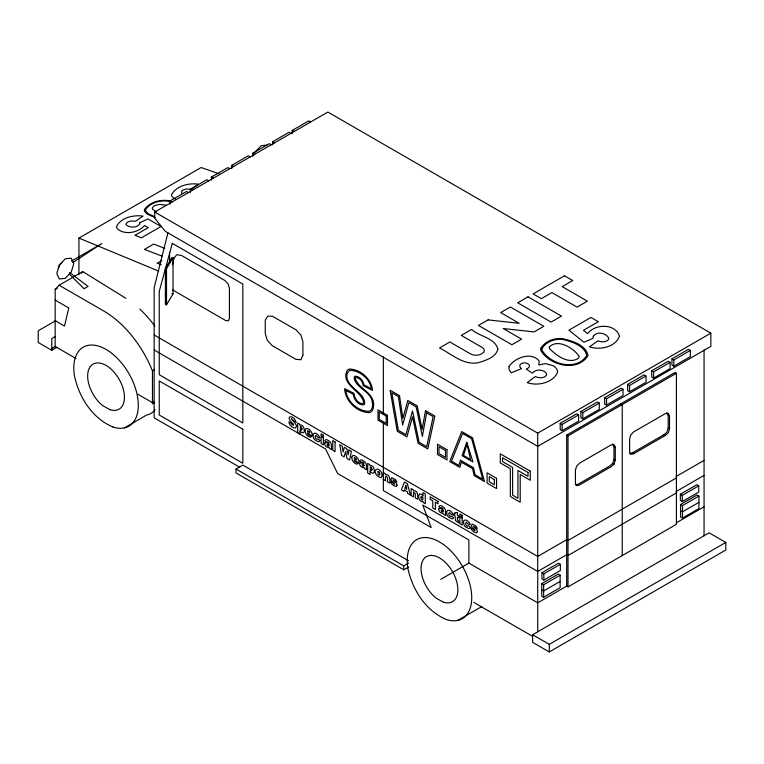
<?xml version="1.0" encoding="UTF-8"?>
<svg xmlns="http://www.w3.org/2000/svg" width="764" height="764" viewBox="0 0 764 764"><rect width="100%" height="100%" fill="white"/><g stroke="black" fill="none" stroke-linecap="round" stroke-linejoin="round"><path stroke-width="1.15" d="M167.927 232.867L154.147 287.751L154.147 417.841L239.734 467.253M172.425 264.841L174.163 257.898L176.885 254.66L181.593 255.51L224.893 280.503L228.092 283.883L229.42 288.343L229.42 318.416L228.331 320.823L225.705 320.555L172.521 289.852M58.398 268.632L59.076 266.34M575.292 484.873L578.128 484.233L609.691 466.011L612.709 463.433L613.96 459.441L613.96 446.424L612.642 443.865M614.036 464.206L615.297 460.205L615.297 447.198L613.969 444.638L611.028 444.982L579.465 463.204L576.6 466.231L575.416 470.223L575.416 483.24L576.629 485.646L579.465 485.006L611.028 466.785L614.036 464.206L612.709 463.433M666.848 412.57L668.175 415.129L668.175 428.136L666.915 432.137L663.906 434.716L632.334 452.937L629.507 453.577M669.512 428.91L668.252 432.901L665.243 435.49L633.671 453.711L630.844 454.351L629.622 451.944L629.622 438.928L630.806 434.926L633.671 431.908L665.243 413.677L668.185 413.334L669.512 415.893L669.512 428.91L668.175 428.136M165.387 268.47L171.9 257.554L173.036 257.774L173.036 293.882L166.523 304.807L165.387 304.578L165.387 268.47L166.523 268.689L173.036 257.774M81.223 273.264L82.741 271.583L125.879 298.294M76.008 358.526L55.17 346.493L55.17 289.499L59.114 285.23L82.741 271.583M59.411 265.203L61.874 262.606M255.138 152.026L261.145 145.695L267.142 145.103M256.112 151.253L257.745 149.515M73.029 262.444L101.803 243.573L71.434 261.107M78.94 274.687L78.94 238.082L201.142 167.526L219.039 173.743M170.038 204.093L170.038 200.97L186.521 191.458L188.431 192.557M190.379 192.356L190.379 189.224L206.863 179.712L208.773 180.81M211.389 180.218L211.389 177.095L227.873 167.583L229.783 168.682M231.817 168.433L231.817 165.31L248.3 155.789L250.21 156.897M252.827 156.305L252.827 153.182L269.31 143.661L271.22 144.768M272.576 144.893L272.576 141.77L289.059 132.258L290.969 133.356M292.249 133.538L292.249 130.415L308.732 120.903L310.642 122.001M154.729 212.02L327.861 112.06L710.845 333.171L710.845 346.398L537.713 446.357L165.396 231.406L154.729 218.265L154.729 212.02L537.713 433.131L710.845 333.171M55.17 289.499L57.243 288.305M55.753 320.651L38.2 330.783L38.2 342.473L51.78 350.313L56.937 347.324M161.815 260.495L157.126 263.198L161.261 264.764M55.17 336.657L51.78 338.624L51.78 350.313M51.78 348.451L55.17 346.493M154.147 402.905L152.456 403.879L152.456 370.884L154.147 369.9M154.147 401.673L152.456 402.657L137.978 394.3M124.437 427.869L146.411 415.186A45.611 26.329 60 0 0 155.149 409.781M408.635 567.003L403.784 569.801L236.038 472.964L236.038 469.039L242.828 465.123L408.511 560.776M560.203 423.332L576.686 413.821L578.596 414.919L578.596 421.165L562.113 430.686L560.203 429.578L560.203 423.332L562.113 424.44L578.596 414.919M604.62 397.691L621.103 388.179L623.013 389.277L623.013 395.523L606.53 405.044L604.62 403.936L604.62 397.691L606.53 398.789L623.013 389.277M627.616 384.407L644.1 374.895L646.01 375.993L646.01 382.248L629.526 391.76L627.616 390.662L627.616 384.407L629.526 385.514L646.01 375.993M671.948 358.822L688.431 349.301L690.341 350.409L690.341 356.654L673.858 366.166L671.948 365.068L671.948 358.822L673.858 359.92L690.341 350.409M580.907 411.509L597.391 401.998L599.291 403.096L599.291 409.342L582.817 418.863L580.907 417.755L580.907 411.509L582.817 412.617L599.291 403.096M651.721 370.779L668.204 361.257L670.114 362.365L670.114 368.611L653.631 378.123L651.721 377.024L651.721 370.779L653.631 371.877L670.114 362.365M566.678 586.122L566.678 435.088L675.089 372.488L676.426 373.262L676.426 524.295L568.005 586.895L566.678 586.122L537.713 602.844L468.886 563.106L440.761 579.341M566.678 435.088L568.005 435.852L676.426 373.262M236.038 469.039L403.784 565.885L408.635 563.087M676.092 476.535L704.055 460.396M676.426 477.892L568.005 540.482L566.678 539.709L537.713 556.431L154.147 334.985M676.092 491.548L704.055 475.399M676.426 492.895L568.005 555.495L566.678 554.721L537.713 571.443L422.769 505.08L431.163 527.494L337.612 473.479L325.579 448.965L154.147 349.988M457.865 620.368L479.83 607.686A45.611 26.329 60 0 0 482.046 607.027M541.953 572.714L558.436 563.192L560.346 564.3L560.346 570.546L543.863 580.057L541.953 578.959L541.953 572.714L543.863 573.812L560.346 564.3M680.361 494.241L696.844 484.72L698.754 485.828L698.754 492.073L682.271 501.585L680.361 500.487L680.361 494.241L682.271 495.339L698.754 485.828M541.743 583.61L558.226 574.098L560.136 575.196L560.136 587.688L543.653 597.209L541.743 596.101L541.743 583.61L543.653 584.718L560.136 575.196M680.543 504.498L697.026 494.986L698.936 496.084L698.936 508.576L682.453 518.097L680.543 516.989L680.543 504.498L682.453 505.596L698.936 496.084M560.136 581.442L543.653 590.964L541.743 589.856M698.936 502.33L682.453 511.851L680.543 510.744M676.092 522.948L704.055 506.809M532.623 634.731L709.145 532.814L725.8 542.43L725.8 550.023L549.278 651.94L532.623 642.323L532.623 634.731L549.278 644.348L725.8 542.43M170.773 201.008C161.519 199.012 150.05 201.486 144.444 209.527L144.444 211.074L147.156 214.073L155.226 217.692M170.133 201.534C161.5 199.633 150.852 202.03 145.599 209.479L145.599 210.874L148.149 213.672L154.194 216.604M171.9 293.662L173.036 293.882M165.759 205.144L159.514 204.341L154.185 205.755L152.237 208.123L152.676 209.336L156.248 211.685M164.652 248.29L153.612 244.098L144.425 249.408L162.083 256.112M78.94 238.082L158.625 271.096M292.249 130.415L294.159 131.513M272.576 141.77L274.486 142.878M252.827 153.182L254.737 154.28M668.175 415.129L669.512 415.893M231.817 165.31L233.727 166.409M620.884 403.784L622.221 404.557L622.221 555.6M663.906 434.716L665.243 435.49M211.389 177.095L213.299 178.203M190.379 189.224L192.289 190.332M632.334 452.937L633.671 453.711M613.96 446.424L615.297 447.198M170.038 200.97L171.948 202.078M613.96 459.441L615.297 460.205M59.114 285.23L103.818 311.034A80.258 46.337 60 0 1 152.456 370.884M383.241 472.429L385.4 473.67L385.4 474.816C389.755 473.136 390.423 480.527 389.64 483.106L387.31 481.759C389.038 476.736 384.254 473.069 385.562 480.757L383.241 479.41M55.17 300.128L68.75 307.968L64.482 326.085L55.17 320.708M473.785 602.385L532.556 636.316M69.62 272.481L88.061 286.414L84.05 288.735L69.266 273.989M181.842 193.168L181.622 191.105L182.844 190.112L186.397 188.966L191.315 189.386L198.497 184.21C188.861 182.73 176.532 185.767 171.518 194.591A14 6.609 -7.8 0 0 175.491 198.984M704.055 349.96L704.055 535.755M682.453 505.596L682.453 518.097M682.271 495.339L682.271 501.585M673.858 359.92L673.858 366.166M653.631 371.877L653.631 378.123M629.526 385.514L629.526 391.76M606.53 398.789L606.53 405.044M582.817 412.617L582.817 418.863M568.005 435.852L568.005 586.895M562.113 424.44L562.113 430.686M549.278 644.348L549.278 651.94M543.863 573.812L543.863 580.057M543.653 584.718L543.653 597.209M537.713 433.131L537.713 631.79M468.886 563.106L468.886 539.957L383.347 490.574L383.347 423.371M403.784 565.885L403.784 569.801M383.347 356.874L383.347 413.878M169.57 252.196L169.57 262.873M166.523 268.689L166.523 304.807M139.822 309.086A80.296 44.713 61.7 0 1 154.853 326.152M549.345 346.942L549.306 348.222C555.714 355.317 569.046 365.02 578.644 358.068L579.217 356.444C573.965 348.288 557.94 338.223 549.345 346.942M304.32 430.428C304.874 433.828 300.739 433.083 299.994 430.676L299.994 434.009L297.654 432.663L297.654 423.017L299.832 424.268L299.832 425.3C302.554 423.934 304.464 428.146 304.32 430.428M374.35 470.863C374.904 474.263 370.769 473.518 370.034 471.111L370.034 474.444L367.685 473.088L367.685 463.442L369.862 464.703L369.862 465.734C372.584 464.369 374.494 468.58 374.35 470.863M418.662 495.483C418.194 497.956 420.076 502.76 423.103 501.394L423.103 502.425L425.281 503.686L425.281 494.041L422.931 492.684L422.931 496.027A3.161 1.824 60 0 0 421.69 494.518L419.722 493.85L418.662 495.483M305.199 430.094C304.444 433.427 308.818 438.956 312.018 436.483L308.675 434.945A1.557 0.898 60 0 1 307.606 433.474L307.5 432.854C315.857 440.456 311.569 428.938 307.128 428.575A4.126 2.387 60 0 0 305.648 429.024L305.199 430.094M351.879 457.044C351.125 460.377 355.508 465.916 358.698 463.433L355.356 461.905A1.557 0.898 60 0 1 354.286 460.425L354.181 459.804C362.537 467.406 358.249 455.888 353.808 455.525A4.126 2.387 60 0 0 352.328 455.984L351.879 457.044M382.124 475.256L382.067 475.991A4.231 2.445 60 0 1 380.1 477.5L377.32 475.943A4.345 2.512 60 0 1 375.802 473.842C373.214 470.204 377.741 467.024 380.233 470.834A4.087 2.359 60 0 1 381.943 473.823L382.124 475.256M329.007 445.211C328.291 448.277 325.072 442.671 329.007 444.782L329.007 445.211M364.017 465.429C363.301 468.494 360.083 462.888 364.017 464.999L364.017 465.429M443.139 511.106C442.423 514.162 439.195 508.566 443.139 510.677L443.139 511.106M313.011 434.41L313.507 437.925A3.982 2.302 60 0 0 315.016 439.978L318.273 441.735A3.915 2.263 60 0 0 319.686 441.019L319.925 440.408L317.728 438.851C316.267 440.895 313.909 435.996 316.009 435.404L317.623 437.123L319.81 438.049C319.562 435.394 314.673 430.886 313.011 434.41M446.596 511.536L447.083 515.051A3.982 2.302 60 0 0 448.602 517.104L451.849 518.861A3.915 2.263 60 0 0 453.272 518.135L453.51 517.534L451.304 515.977C449.853 518.011 447.494 513.121 449.585 512.529L451.209 514.248L453.396 515.165C453.138 512.51 448.258 508.012 446.596 511.536M463.442 521.268L463.939 524.782A3.982 2.302 60 0 0 465.448 526.826L468.695 528.583A3.915 2.263 60 0 0 470.118 527.867L470.357 527.265L468.151 525.699C466.699 527.743 464.34 522.853 466.441 522.251L468.055 523.97L470.242 524.897C469.984 522.242 465.104 517.734 463.442 521.268M413.505 492.723L413.439 496.848L411.127 495.511L411.127 488.521L413.286 489.772L413.286 490.908C417.631 489.227 418.309 496.619 417.526 499.207L415.196 497.861C415.415 496.963 415.74 491.042 413.505 492.723M302 428.976L301.417 430.237A1.366 0.793 60 0 1 300.281 429.272L300.281 426.742A1.318 0.764 60 0 1 301.398 427.086L302 428.976M372.03 469.411L371.447 470.672A1.366 0.793 60 0 1 370.32 469.707L370.311 467.167A1.318 0.764 60 0 1 371.428 467.511L372.03 469.411M421.002 496.982C421.241 504.479 425.414 495.645 421.002 496.982M379.794 473.919L379.479 475.151L378.199 474.74L377.827 471.436L379.106 471.837L379.794 473.919M508.977 366.682L509.091 369.757L511.202 372.822L521.545 368.659L519.969 367.14L519.902 364.743C522.289 362.289 526.749 362.146 529.089 364.734A5.978 3.448 0 0 1 527.561 368.42L526.243 369.06L532.393 373.166C535.745 369.079 542.278 369.069 545.926 372.727L546.585 374.179L546.212 375.582C543.405 378.667 538.725 378.008 535.249 376.566L527.198 382.64C537.751 386.288 552.878 382.993 557.596 372.23A15.738 9.082 0 0 0 553.021 365.679L545.477 363.664L538.735 364.896L539.231 361.057C531.553 351.43 514.583 357.533 508.977 366.682M540.96 348.117L540.683 350.198C549.297 365.564 577.326 372.574 588.041 355.613C585.873 344.755 571.596 340.61 561.979 338.538C554.12 337.994 545.104 341.116 540.96 348.117M542.249 348.26L542.001 350.151C550.223 364.514 576.476 371.552 586.723 355.518C584.479 345.252 570.966 341.327 561.807 339.292C554.483 338.796 546.136 341.794 542.249 348.26M296.499 426.197L295.525 428.031C292.249 428.107 289.107 425.061 288.926 421.766L291.495 423.686A1.786 1.031 60 0 0 292.182 424.965C297.559 426.283 286.767 420.047 289.604 416.963L291.619 416.8L294.197 418.366L296.222 422.244L293.796 421.002C287.264 414.451 296.776 424.125 296.499 426.197M373.596 405.579L373.176 408.74L371.896 411.137L369.862 412.598C357.332 412.913 345.338 401.253 344.612 388.647L354.009 393.384C354.324 398.063 357.686 403.717 362.862 403.621L363.721 402.886C362.365 391.072 340.018 384.855 347.238 370.263L349.024 369.041C360.264 369.012 371.629 378.934 372.555 390.452L363.244 385.715C362.824 381.895 359.92 377.617 355.814 377.512L355.164 378.065C357.609 388.513 374.627 392.534 373.596 405.579M347.162 373.176C343.991 387.377 365.268 391.292 364.667 403.955L363.53 404.939C357.924 405.168 353.866 399.266 353.197 394.167L345.805 390.433C347.028 401.635 358.106 411.509 369.193 411.299L371.037 409.981A12.912 7.449 60 0 0 372.278 402.256C371.094 390.786 354.429 387.921 354.209 376.986L355.155 376.184C359.691 376.174 363.244 380.701 363.989 384.903L371.314 388.637C369.852 378.591 359.491 370.406 349.683 370.339L347.162 373.176M397.051 485.121L396.325 486.391L393.88 485.713L391.521 483.803L390.614 481.731L392.916 482.81C395.246 486.506 395.236 482.418 391.989 481.32A2.502 1.452 60 0 1 390.958 479.496L391.636 477.672L395.408 479.486L396.841 481.988L392.944 479.84L396.382 483.192L397.051 485.121M477.452 531.534L476.726 532.804L474.282 532.136L471.913 530.226L471.016 528.144L473.317 529.223C475.647 532.919 475.638 528.841 472.381 527.743A2.502 1.452 60 0 1 471.35 525.918L472.028 524.085L475.81 525.899L477.242 528.411L473.346 526.253L476.784 529.614L477.452 531.534M593.294 336.131L592.979 338.318L583.925 342.224L568.913 330.163L590.944 317.432L598.355 321.711L583.429 330.334L587.64 333.687C594.784 323.621 615.469 323.267 619.48 336.16C615.526 347.228 599.807 350.351 589.512 346.846L597.878 340.83C601.249 342.224 605.804 342.539 608.469 339.608L608.793 338.146C606.072 332.961 597.047 331.013 593.294 336.131M324.7 443.034C324.137 445.383 326.858 448.019 329.141 447.322L329.389 448.325L331.566 449.576L331.27 444.839A3.705 2.139 60 0 0 330.898 443.101C330 441.411 325.961 437.829 324.776 440.666C325.693 442.824 328.711 440.847 329.007 443.435L325.579 442.518L324.7 443.034M359.71 463.251C359.147 465.601 361.878 468.236 364.151 467.539L364.399 468.533L366.577 469.793L366.29 465.056A3.705 2.139 60 0 0 365.918 463.318C365.011 461.628 360.971 458.047 359.796 460.883C360.703 463.032 363.731 461.064 364.017 463.652L360.589 462.726L359.71 463.251M438.822 508.929C438.269 511.278 440.99 513.914 443.263 513.217L443.521 514.21L445.689 515.471L445.402 510.724A3.705 2.139 60 0 0 445.03 508.996C444.123 507.306 440.093 503.724 438.908 506.561C439.816 508.709 442.843 506.742 443.139 509.33L439.701 508.404L438.822 508.929M497.851 349.014C496.103 357.39 485.732 360.331 478.531 362.699C463.777 365.66 451.61 354.095 439.548 347.926L449.843 341.976L470.223 353.742C474.473 356.186 480.241 355.709 483.755 352.204L484.424 350.504L483.727 348.795L481.645 347.152L461.265 335.386L471.569 329.437C479.162 336.523 494.871 337.698 497.851 349.014M348.986 449.986L348.097 454.866L346.808 448.726L344.363 447.322L343.074 451.973L342.186 446.061L339.732 444.648L341.594 455.363L344.125 456.824L345.586 451.6L347.047 458.515L349.578 459.976L351.421 451.4L348.986 449.986M425.51 410.66L422.129 429.339L417.182 405.856L407.833 400.46L402.895 418.261L399.515 395.656L390.137 390.242L397.251 431.24L406.925 436.827L412.512 416.819L418.118 443.282L427.802 448.879L434.84 416.046L425.51 410.66M426.637 412.875L422.377 436.387L416.151 406.82L408.864 402.618L402.647 425.042L398.397 396.573L391.837 392.782L398.34 430.304L405.894 434.668L412.512 410.975L419.149 442.318L426.704 446.682L433.15 416.638L426.637 412.875M139.879 222.658L139.573 224.291C136.46 227.997 130.501 227.758 126.671 225.313L125.907 224.215L127.464 222.076L131.15 220.939L135.581 221.254L143.04 216.088C133.633 214.741 120.865 217.568 116.443 226.631L117.026 228.512C124.503 235.57 138.055 232.781 144.549 225.571L148.235 227.653L134.951 235.322L141.445 237.795L161.061 226.469L147.92 218.972L139.879 222.658M307.596 431.077L309.783 432.892L309.086 431.125L307.596 431.077M354.276 458.037L356.473 459.842L355.766 458.075L354.276 458.037M172.301 243.344L159.246 291.428L159.246 374.723L242.828 422.979L242.828 284.055L172.301 243.344M59.267 265.118L56.784 273.483L59.267 278.975L65.274 278.382L71.272 272.041L73.755 263.685L71.272 258.184L65.274 258.786L59.267 265.118M404.404 490.039L404.003 491.395L401.367 489.877L404.5 482.046L407.317 483.669L410.459 495.129L407.756 493.563L407.336 491.729L404.404 490.039M460.453 460.234L458.897 465.419L451.486 461.141L462.583 433.474L471.655 438.717L482.752 479.19L475.074 474.759L473.479 467.749L460.453 460.234M461.361 462.163L459.804 467.358L449.729 461.532L461.733 431.574L472.505 437.791L484.51 481.616L474.167 475.647L472.572 468.638L461.361 462.163M405.875 485.341L404.968 488.282L406.801 489.332L405.875 485.341M466.995 444.18L463.509 455.43L470.528 459.479L466.995 444.18M466.766 442.27L462.105 455.707L472.945 461.962L466.766 442.27M302.907 355.174L300.863 359.748L295.916 359.319L272.366 345.72L267.352 340.429L265.251 333.438L265.251 320.173L267.696 316.229L272.366 316.201L295.916 329.79L300.863 335.014L302.907 341.909L302.907 355.174M488.11 319.887L478.474 325.445L511.89 344.736L521.592 339.13L503.247 328.539L534.103 331.91L543.834 326.295L510.428 307.004L500.697 312.619L519.176 323.296L488.11 319.887M528.048 296.833L517.696 302.802L551.111 322.093L561.454 316.124L528.048 296.833M564.491 275.785L533.1 293.911L541.351 298.667L551.885 292.593L577.049 307.118L587.373 301.159L562.209 286.634L572.742 280.55L564.491 275.785M457.378 512.568L455.048 512.596L455.048 513.885L454.198 513.389L454.198 515.347L455.048 515.843L455.497 520.704L458.734 522.939L458.562 520.991L457.445 520.294L457.378 517.19L458.648 517.925L458.648 515.958L457.378 515.222L457.378 512.568M109.959 409.685L102.777 405.684A26.024 15.032 60 0 1 90.582 366.233A26.024 15.032 60 0 1 121.18 383.28A26.024 15.032 60 0 1 109.959 409.685M443.387 602.185L436.206 598.183A26.024 15.032 60 0 1 424.001 558.732A26.024 15.032 60 0 1 454.599 575.779A26.024 15.032 60 0 1 443.387 602.185M112.9 427C92.282 418.242 79.294 397.633 74.538 376.365A45.611 26.329 60 0 1 99.215 346.321A45.611 26.329 60 0 1 137.568 396.955A45.611 26.329 60 0 1 112.9 427M446.319 619.509C425.71 610.742 412.713 590.142 407.966 568.865A45.611 26.329 60 0 1 432.634 538.821A45.611 26.329 60 0 1 470.996 589.455A45.611 26.329 60 0 1 446.319 619.509M530.283 471.149L500.267 453.826L500.267 462.936L510.333 468.743L510.333 496.533L520.208 502.225L520.208 474.444L530.283 480.26L530.283 471.149M528 472.467L502.55 457.77L502.55 461.618L512.615 467.434L512.615 495.215L517.935 498.281L517.935 470.5L528 476.316L528 472.467M387.482 415.329L377.999 409.857L377.999 420.124L387.482 425.596L387.482 415.329M446.978 449.681L437.495 444.209L437.495 454.475L446.978 459.947L446.978 449.681M496.562 478.312L487.079 472.84L487.079 483.106L496.562 488.578L496.562 478.312M386.221 416.065L379.269 412.044L379.269 419.398L386.221 423.409L386.221 416.065M445.488 450.54L438.985 446.787L438.985 453.615L445.488 457.369L445.488 450.54M494.356 479.582L489.285 476.66L489.285 481.826L494.356 484.758L494.356 479.582M323.401 435.222L321.081 433.876L321.081 435.7L323.401 437.037L323.401 435.222M335.071 441.955L332.741 440.608L332.741 450.254L335.071 451.6L335.071 441.955M437.992 501.375L430.151 496.848L430.151 499.236L432.777 500.754L432.777 508.012L435.365 509.502L435.365 502.244L437.992 503.762L437.992 501.375M462.163 515.328L459.842 513.991L459.842 515.815L462.163 517.152L462.163 515.328M323.401 437.877L321.081 436.54L321.081 443.521L323.401 444.868L323.401 437.877M462.163 517.992L459.842 516.645L459.842 523.636L462.163 524.973L462.163 517.992M242.828 429.215L159.246 380.959L159.246 415.014L242.828 463.271L242.828 429.215"/></g></svg>
